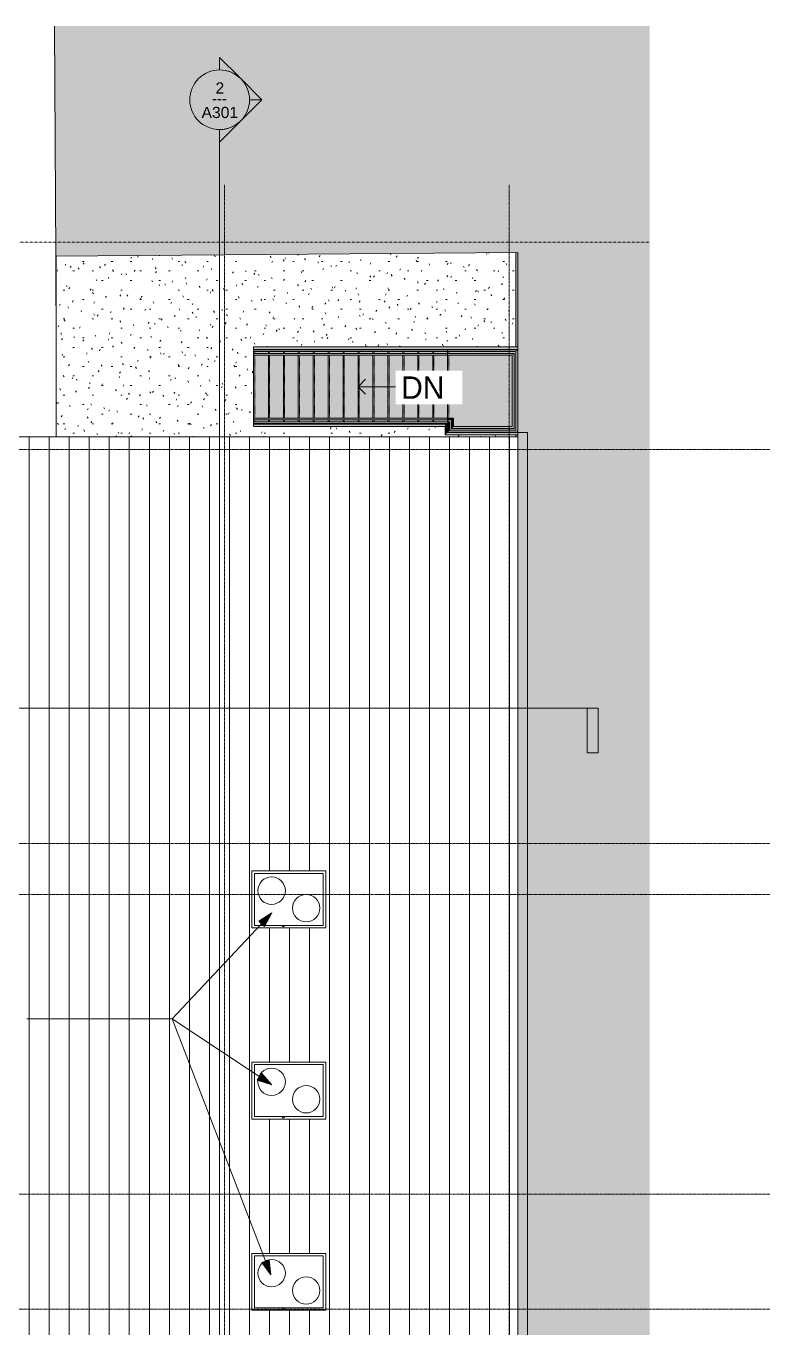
# Model space of a CAD drawing. Header units: inches. Extents: x -4141 to -1383, y 10291 to 12245.
# Drawn here: x -1981 to -1383, y 11054 to 12101 of the extents above; entities that cross this region are included whole.
import ezdxf

# ---------------------------------------------------------------- set-up
doc = ezdxf.new("R2010")
doc.units = ezdxf.units.IN
doc.header["$MEASUREMENT"] = 0
for name, pattern in [('Aligning Line 1_8_', [0.25, 0.125, -0.125]), ('Grid Line 1_2_', [0.875, 0.5, -0.125, 0.125, -0.125]), ('Overhead 1_16_', [0.101562, 0.0625, -0.039062])]:
    doc.linetypes.add(name, pattern=pattern)
for name, color, linetype, lineweight in [('A-FLOR-HRAL', 11, 'Continuous', 9), ('A-ROOF', 132, 'Continuous', 13), ('A-ROOF-PATT', 132, 'Continuous', 13), ('A-WALL', 113, 'Continuous', 13), ('C-BLDG-PADS', 91, 'Continuous', 13), ('C-TOPO', 7, 'Continuous', 9), ('G-ANNO-SYMB', 111, 'Aligning Line 1_8_', 9), ('G-ANNO-TEXT', 231, 'Continuous', 9), ('M-EQPM', 50, 'Continuous', 9), ('S-GRID', 1, 'Continuous', 9), ('S-STRS', 31, 'Continuous', 13), ('S-STRS-ANNO', 31, 'Continuous', 9), ('S-STRS-IDEN', 31, 'Continuous', 9)]:
    doc.layers.add(name, color=color, linetype=linetype, lineweight=lineweight)
doc.styles.add('Arial_1', font='arial.ttf', dxfattribs={"height": 9})
doc.styles.add('Century Gothic', font='ufonts.com_century-gothic.ttf', dxfattribs={"height": 18})
doc.styles.add('Century Gothic_1', font='ufonts.com_century-gothic.ttf', dxfattribs={"height": 9})
pattern_1 = [(0, (0, 0), (30.72, 7.68), [1.267, -21.773, 1.267, -21.773, -122.88]), (0, (0, 0), (30.72, 7.68), [-46.08, 1.267, -44.813, 1.267, -21.773, -53.76]), (0, (0, 0), (30.72, 7.68), [-115.2, 1.267, -14.093, 1.267, -37.133]), (120, (11.52, 3.84), (-22.011075, 22.7643004), [1.267, -21.773, 1.267, -21.773, -122.88]), (120, (11.52, 3.84), (-22.011075, 22.7643004), [-46.08, 1.267, -44.813, 1.267, -21.773, -53.76]), (120, (11.52, 3.84), (-22.011075, 22.7643004), [-115.2, 1.267, -14.093, 1.267, -37.133]), (240, (15.36, 19.2), (-8.708925, -30.4443004), [1.267, -21.773, 1.267, -21.773, -122.88]), (240, (15.36, 19.2), (-8.708925, -30.4443004), [-46.08, 1.267, -44.813, 1.267, -21.773, -53.76]), (240, (15.36, 19.2), (-8.708925, -30.4443004), [-115.2, 1.267, -14.093, 1.267, -37.133])]

# ---------------------------------------------------------------- blocks, each defined once
blk = doc.blocks.new('Walls 1 - Walls 1-1277454-FLOOR PLAN - ROOF PLAN')
at = {"layer": 'A-ROOF'}
blk.add_hatch(color=254, dxfattribs=at).paths.add_polyline_path([(-1479.6, 10441.8), (-1479.6, 12101), (-1957.7, 12101), (-1956.8, 11915.8), (-1585.5, 11918.9), (-1585.5, 11774.1), (-1577.8, 11774.1), (-1577.8, 10643), (-1938.6, 10642.4), (-1938.6, 10441.8), (-1855.2, 10441.8)], flags=0)
for p, q in [((-1957.7, 12101), (-1956.8, 11915.8)), ((-1956.8, 11915.8), (-1585.5, 11918.9)), ((-1585.5, 11918.9), (-1585.5, 11774.1)), ((-1585.5, 11774.1), (-1577.8, 11774.1)), ((-1577.8, 11774.1), (-1577.8, 11039.7))]:
    blk.add_line(p, q, dxfattribs=at)
blk = doc.blocks.new('Condensing Unit - Air Cooled - DX - 6-10 Tons - 6 Tons-1352867-FLOOR PLAN - ROOF PLAN')
at = {"layer": 'M-EQPM'}
for p, q in [((59.4, 45.8), (0, 45.8)), ((0, 45.8), (0, 0)), ((57.4, 43.8), (2, 43.8)), ((2, 2), (2, 43.8)), ((57.4, 2), (57.4, 43.8)), ((59.4, 0), (59.4, 45.8)), ((2, 2), (57.4, 2)), ((24.7, 2), (24.7, 1)), ((25.9, 1), (24.7, 1)), ((25.9, 1), (25.9, 2)), ((0, 0), (59.4, 0))]:
    blk.add_line(p, q, dxfattribs=at)
for centre, start, end in [((15.9, 29.9), 360, 180), ((15.9, 29.9), 180, 360), ((43.6, 15.9), 360, 180), ((43.6, 15.9), 180, 360)]:
    blk.add_arc(centre, 11, start, end, dxfattribs=at)
blk = doc.blocks.new('Top Rail Type - Top Rail_Internal_-1447311-FLOOR PLAN - ROOF PLAN')
at = {"layer": 'A-FLOR-HRAL'}
for points in [[(-1728.5, 11839.8), (-1728.5, 11839.8), (-1641.9, 11839.8), (-1641.9, 11840), (-1797.9, 11840), (-1797.9, 11839.8), (-1738.9, 11839.8)], [(-1614.4, 11839.8), (-1614.4, 11839.8), (-1586.3, 11839.8), (-1586.1, 11840), (-1641.9, 11840), (-1641.9, 11839.8), (-1615.8, 11839.8)], [(-1586.1, 11775.1), (-1586.1, 11840), (-1586.3, 11839.8), (-1586.3, 11775.2), (-1586.2, 11775.1)], [(-1728.5, 11781.8), (-1728.5, 11781.8), (-1642, 11781.8), (-1641.7, 11782.1), (-1641.4, 11782.4), (-1641, 11782.6), (-1640.9, 11782.7), (-1641.9, 11782.6), (-1641.9, 11782), (-1797.9, 11782), (-1797.9, 11781.8), (-1738.9, 11781.8)], [(-1641.9, 11781.3), (-1641.7, 11781.4), (-1641.7, 11781.4), (-1641.7, 11781.9), (-1641.2, 11781.9), (-1640.9, 11782.3), (-1640.8, 11782.6), (-1640.8, 11782.6), (-1641, 11782.6), (-1641.4, 11782.4), (-1641.8, 11782), (-1641.9, 11781.9), (-1641.9, 11781.3)], [(-1641, 11775.1), (-1640.8, 11775.2), (-1640.8, 11781.9), (-1640.2, 11781.9), (-1640.2, 11782.3), (-1640.3, 11782.3), (-1640.5, 11782.2), (-1640.9, 11781.9), (-1641, 11781.8), (-1641, 11776.9)], [(-1635.2, 11775.1), (-1586.1, 11775.1), (-1586.3, 11775.2), (-1640.8, 11775.2), (-1641, 11775.1)]]:
    blk.add_hatch(color=7, dxfattribs=at).paths.add_polyline_path(points, flags=0)
for p, q in [((-1641.7, 11840.7), (-1797.9, 11840.7)), ((-1797.9, 11839.2), (-1641.7, 11839.2)), ((-1585.5, 11840.7), (-1641.7, 11840.7)), ((-1641.7, 11839.2), (-1587, 11839.2)), ((-1587, 11839.2), (-1587, 11775.9)), ((-1640.9, 11782.7), (-1797.9, 11782.7)), ((-1797.9, 11781.2), (-1642.2, 11781.2)), ((-1641.7, 11780.9), (-1641.7, 11774.4)), ((-1640.2, 11775.9), (-1640.2, 11782.2)), ((-1641.7, 11774.4), (-1585.5, 11774.4)), ((-1587, 11775.9), (-1640.2, 11775.9))]:
    blk.add_line(p, q, dxfattribs=at)
at = {"layer": 'A-FLOR-HRAL', "flags": 128}
for points in [[(-1797.9, 11839.8), (-1797.9, 11839.9), (-1797.9, 11840)], [(-1797.9, 11781.8), (-1797.9, 11781.9), (-1797.9, 11782)], [(-1640.9, 11782.7), (-1641, 11782.6), (-1641.2, 11782.6), (-1641.4, 11782.4), (-1641.5, 11782.3), (-1641.7, 11782.1), (-1641.9, 11781.9), (-1642, 11781.8)], [(-1641.9, 11781.3), (-1641.7, 11781.4), (-1641.7, 11781.4)], [(-1641.2, 11781.9), (-1641, 11782.1), (-1640.9, 11782.3), (-1640.8, 11782.4), (-1640.8, 11782.6), (-1640.8, 11782.6), (-1640.9, 11782.7)], [(-1641, 11781.8), (-1640.9, 11781.9), (-1640.7, 11782.1), (-1640.5, 11782.2), (-1640.4, 11782.3), (-1640.3, 11782.3), (-1640.2, 11782.3), (-1640.2, 11782.2)]]:
    blk.add_lwpolyline(points, dxfattribs=at)
at = {"layer": 'A-FLOR-HRAL'}
blk.add_open_spline([(-1641.9, 11840), (-1641.9, 11840), (-1641.9, 11839.9), (-1641.9, 11839.9), (-1641.9, 11839.8)], degree=3, dxfattribs=at)
for points in [[(-1586.1, 11840), (-1586.1, 11840), (-1586.2, 11840), (-1586.2, 11839.9), (-1586.3, 11839.9), (-1586.3, 11839.8), (-1586.3, 11839.8)], [(-1641, 11775.1), (-1641, 11775.1), (-1641, 11775.1), (-1640.9, 11775.1), (-1640.9, 11775.2), (-1640.8, 11775.2), (-1640.8, 11775.2)], [(-1586.1, 11775.1), (-1586.1, 11775.1), (-1586.2, 11775.1), (-1586.2, 11775.1), (-1586.3, 11775.2), (-1586.3, 11775.2), (-1586.3, 11775.2)]]:
    blk.add_open_spline(points, degree=3, knots=[0.46086968, 0.46086968, 0.46086968, 0.46086968, 0.47916667, 0.5, 0.52083333, 0.53913032, 0.53913032, 0.53913032, 0.53913032], dxfattribs=at)
blk = doc.blocks.new('Top Rail Type - Top Rail_Internal_-V3-FLOOR PLAN - ROOF PLAN')
at = {"layer": 'A-FLOR-HRAL'}
h = blk.add_hatch(color=7, dxfattribs=at)
h.paths.add_polyline_path([(-1749.3, 11839.2), (-1641.9, 11839.2), (-1641.9, 11839.8), (-1797.9, 11839.8), (-1797.9, 11839.2), (-1759.7, 11839.2)], flags=0)
h.paths.add_polyline_path([(-1645.6, 11840), (-1641.9, 11840), (-1641.9, 11840.7), (-1797.9, 11840.7), (-1797.9, 11840), (-1655.9, 11840)], flags=0)
h = blk.add_hatch(color=7, dxfattribs=at)
h.paths.add_polyline_path([(-1614.4, 11839.2), (-1587, 11839.2), (-1586.3, 11839.8), (-1641.9, 11839.8), (-1641.9, 11839.2), (-1624.8, 11839.2)], flags=0)
h.paths.add_polyline_path([(-1641.9, 11840), (-1641.9, 11840), (-1586.1, 11840), (-1585.5, 11840.7), (-1641.9, 11840.7)], flags=0)
h = blk.add_hatch(color=7, dxfattribs=at)
h.paths.add_polyline_path([(-1585.5, 11774.4), (-1585.5, 11840.7), (-1586.1, 11840), (-1586.1, 11775.1)], flags=0)
h.paths.add_polyline_path([(-1586.3, 11775.2), (-1586.3, 11839.8), (-1587, 11839.2), (-1587, 11775.9)], flags=0)
h = blk.add_hatch(color=7, dxfattribs=at)
h.paths.add_polyline_path([(-1641.9, 11781.2), (-1641.9, 11781.9), (-1642, 11781.8), (-1797.9, 11781.8), (-1797.9, 11781.2), (-1642.6, 11781.2)], flags=0)
h.paths.add_polyline_path([(-1759.7, 11782), (-1641.9, 11782), (-1641.9, 11782.7), (-1797.9, 11782.7), (-1797.9, 11782), (-1770, 11782)], flags=0)
h = blk.add_hatch(color=7, dxfattribs=at)
h.paths.add_polyline_path([(-1641.7, 11774.4), (-1641, 11775.1), (-1641, 11781.8), (-1640.9, 11781.9), (-1641.7, 11781.9), (-1641.7, 11775.1)], flags=0)
h.paths.add_polyline_path([(-1640.8, 11775.2), (-1640.2, 11775.9), (-1640.2, 11781.9), (-1640.8, 11781.9), (-1640.8, 11776.9)], flags=0)
h = blk.add_hatch(color=7, dxfattribs=at)
h.paths.add_polyline_path([(-1641, 11774.4), (-1585.5, 11774.4), (-1586.1, 11775.1), (-1641, 11775.1), (-1641.7, 11774.4)], flags=0)
h.paths.add_polyline_path([(-1586.3, 11775.2), (-1587, 11775.9), (-1640.2, 11775.9), (-1640.8, 11775.2), (-1593.7, 11775.2)], flags=0)
for p, q in [((-1797.9, 11839.2), (-1797.9, 11840.7)), ((-1641.9, 11840.7), (-1797.9, 11840.7)), ((-1641.9, 11839.2), (-1797.9, 11839.2)), ((-1585.5, 11840.7), (-1641.9, 11840.7)), ((-1587, 11839.2), (-1641.9, 11839.2)), ((-1587, 11775.9), (-1587, 11839.2)), ((-1797.9, 11782.7), (-1797.9, 11781.2)), ((-1797.9, 11782.7), (-1641.9, 11782.7)), ((-1797.9, 11781.2), (-1641.9, 11781.2)), ((-1641.9, 11782.7), (-1641.9, 11781.2)), ((-1640.2, 11781.9), (-1641.7, 11781.9)), ((-1641.7, 11781.9), (-1641.7, 11774.4)), ((-1640.2, 11781.9), (-1640.2, 11775.9)), ((-1641.7, 11774.4), (-1585.5, 11774.4)), ((-1640.2, 11775.9), (-1587, 11775.9))]:
    blk.add_line(p, q, dxfattribs=at)
blk = doc.blocks.new('Handrail Type - Handrail_Internal_-1447339-FLOOR PLAN - ROOF PLAN')
at = {"layer": 'A-FLOR-HRAL'}
for points in [[(-1728.5, 11836.8), (-1728.5, 11836.8), (-1641.9, 11836.8), (-1641.9, 11837), (-1797.9, 11837), (-1797.9, 11836.8), (-1738.9, 11836.8)], [(-1614.4, 11836.8), (-1614.4, 11836.8), (-1589.3, 11836.8), (-1589.1, 11837), (-1641.9, 11837), (-1641.9, 11836.8), (-1617.3, 11836.8)], [(-1589.1, 11778.1), (-1589.1, 11837), (-1589.3, 11836.8), (-1589.3, 11778.2), (-1589.2, 11778.1)], [(-1728.5, 11784.8), (-1728.5, 11784.8), (-1641.9, 11784.8), (-1641.9, 11785), (-1797.9, 11785), (-1797.9, 11784.8), (-1738.9, 11784.8)], [(-1641.9, 11784.8), (-1638, 11784.8), (-1637.8, 11785), (-1641.9, 11785), (-1641.9, 11784.8)], [(-1638, 11778.1), (-1637.8, 11778.2), (-1637.8, 11785), (-1638, 11784.8), (-1638, 11781.2)], [(-1615, 11778.1), (-1589.1, 11778.1), (-1589.3, 11778.2), (-1637.8, 11778.2), (-1638, 11778.1), (-1624.8, 11778.1)]]:
    blk.add_hatch(color=7, dxfattribs=at).paths.add_polyline_path(points, flags=0)
for p, q in [((-1641.7, 11837.7), (-1797.9, 11837.7)), ((-1797.9, 11836.2), (-1641.7, 11836.2)), ((-1588.5, 11837.7), (-1641.7, 11837.7)), ((-1641.7, 11836.2), (-1590, 11836.2)), ((-1590, 11836.2), (-1590, 11778.9)), ((-1588.5, 11777.4), (-1588.5, 11837.7)), ((-1641.7, 11785.7), (-1797.9, 11785.7)), ((-1797.9, 11784.2), (-1641.7, 11784.2)), ((-1637.2, 11785.7), (-1641.7, 11785.7)), ((-1641.7, 11784.2), (-1638.7, 11784.2)), ((-1638.7, 11784.2), (-1638.7, 11777.4)), ((-1637.2, 11778.9), (-1637.2, 11785.7)), ((-1638.7, 11777.4), (-1588.5, 11777.4)), ((-1590, 11778.9), (-1637.2, 11778.9))]:
    blk.add_line(p, q, dxfattribs=at)
at = {"layer": 'A-FLOR-HRAL', "flags": 128}
for points in [[(-1797.9, 11836.8), (-1797.9, 11836.9), (-1797.9, 11837)], [(-1797.9, 11784.8), (-1797.9, 11784.9), (-1797.9, 11785)]]:
    blk.add_lwpolyline(points, dxfattribs=at)
at = {"layer": 'A-FLOR-HRAL'}
for points in [[(-1641.9, 11837), (-1641.9, 11837), (-1641.9, 11836.9), (-1641.9, 11836.9), (-1641.9, 11836.8)], [(-1641.9, 11784.8), (-1641.9, 11784.9), (-1641.9, 11784.9), (-1641.9, 11785), (-1641.9, 11785)]]:
    blk.add_open_spline(points, degree=3, dxfattribs=at)
for points in [[(-1589.1, 11837), (-1589.1, 11837), (-1589.2, 11837), (-1589.2, 11836.9), (-1589.3, 11836.9), (-1589.3, 11836.8), (-1589.3, 11836.8)], [(-1638, 11784.8), (-1638, 11784.8), (-1638, 11784.9), (-1637.9, 11784.9), (-1637.9, 11785), (-1637.8, 11785), (-1637.8, 11785)], [(-1638, 11778.1), (-1638, 11778.1), (-1638, 11778.1), (-1637.9, 11778.1), (-1637.9, 11778.2), (-1637.8, 11778.2), (-1637.8, 11778.2)], [(-1589.1, 11778.1), (-1589.1, 11778.1), (-1589.2, 11778.1), (-1589.2, 11778.1), (-1589.3, 11778.2), (-1589.3, 11778.2), (-1589.3, 11778.2)]]:
    blk.add_open_spline(points, degree=3, knots=[0.46086968, 0.46086968, 0.46086968, 0.46086968, 0.47916667, 0.5, 0.52083333, 0.53913032, 0.53913032, 0.53913032, 0.53913032], dxfattribs=at)
blk = doc.blocks.new('Handrail Type - Handrail_Internal_-V4-FLOOR PLAN - ROOF PLAN')
at = {"layer": 'A-FLOR-HRAL'}
h = blk.add_hatch(color=7, dxfattribs=at)
h.paths.add_polyline_path([(-1641.9, 11836.2), (-1641.9, 11836.8), (-1797.9, 11836.8), (-1797.9, 11836.2), (-1642.1, 11836.2)], flags=0)
h.paths.add_polyline_path([(-1718.2, 11837), (-1641.9, 11837), (-1641.9, 11837.7), (-1797.9, 11837.7), (-1797.9, 11837), (-1728.5, 11837)], flags=0)
h = blk.add_hatch(color=7, dxfattribs=at)
h.paths.add_polyline_path([(-1614.4, 11836.2), (-1590, 11836.2), (-1589.3, 11836.8), (-1641.9, 11836.8), (-1641.9, 11836.2), (-1624.8, 11836.2)], flags=0)
h.paths.add_polyline_path([(-1641.9, 11837), (-1641.9, 11837), (-1589.1, 11837), (-1588.5, 11837.7), (-1641.9, 11837.7)], flags=0)
h = blk.add_hatch(color=7, dxfattribs=at)
h.paths.add_polyline_path([(-1588.5, 11777.4), (-1588.5, 11837.7), (-1589.1, 11837), (-1589.1, 11778.1)], flags=0)
h.paths.add_polyline_path([(-1589.3, 11778.2), (-1589.3, 11836.8), (-1590, 11836.2), (-1590, 11778.9)], flags=0)
h = blk.add_hatch(color=7, dxfattribs=at)
h.paths.add_polyline_path([(-1645.6, 11784.2), (-1641.9, 11784.2), (-1641.9, 11784.8), (-1797.9, 11784.8), (-1797.9, 11784.2), (-1655.9, 11784.2)], flags=0)
h.paths.add_polyline_path([(-1770, 11785), (-1641.9, 11785), (-1641.9, 11785.7), (-1797.9, 11785.7), (-1797.9, 11785), (-1780.4, 11785)], flags=0)
h = blk.add_hatch(color=7, dxfattribs=at)
h.paths.add_polyline_path([(-1638.7, 11784.2), (-1638, 11784.8), (-1641.9, 11784.8), (-1641.9, 11784.2), (-1641.7, 11784.2)], flags=0)
h.paths.add_polyline_path([(-1641.9, 11785), (-1641.9, 11785), (-1637.8, 11785), (-1637.2, 11785.7), (-1641.9, 11785.7)], flags=0)
h = blk.add_hatch(color=7, dxfattribs=at)
h.paths.add_polyline_path([(-1638.7, 11777.4), (-1638, 11778.1), (-1638, 11784.8), (-1638.7, 11784.2), (-1638.7, 11778.1)], flags=0)
h.paths.add_polyline_path([(-1637.8, 11778.2), (-1637.2, 11778.9), (-1637.2, 11785.7), (-1637.8, 11785), (-1637.8, 11783.4)], flags=0)
h = blk.add_hatch(color=7, dxfattribs=at)
h.paths.add_polyline_path([(-1589.1, 11777.4), (-1588.5, 11777.4), (-1589.1, 11778.1), (-1638, 11778.1), (-1638.7, 11777.4), (-1589.2, 11777.4)], flags=0)
h.paths.add_polyline_path([(-1593.7, 11778.2), (-1589.3, 11778.2), (-1590, 11778.9), (-1637.2, 11778.9), (-1637.8, 11778.2), (-1604.1, 11778.2)], flags=0)
for p, q in [((-1797.9, 11836.2), (-1797.9, 11837.7)), ((-1641.9, 11837.7), (-1797.9, 11837.7)), ((-1641.9, 11836.2), (-1797.9, 11836.2)), ((-1588.5, 11837.7), (-1641.9, 11837.7)), ((-1590, 11836.2), (-1641.9, 11836.2)), ((-1590, 11778.9), (-1590, 11836.2)), ((-1588.5, 11777.4), (-1588.5, 11837.7)), ((-1797.9, 11785.7), (-1797.9, 11784.2)), ((-1797.9, 11785.7), (-1641.9, 11785.7)), ((-1797.9, 11784.2), (-1641.9, 11784.2)), ((-1641.9, 11785.7), (-1637.2, 11785.7)), ((-1641.9, 11784.2), (-1638.7, 11784.2)), ((-1638.7, 11784.2), (-1638.7, 11777.4)), ((-1637.2, 11785.7), (-1637.2, 11778.9)), ((-1638.7, 11777.4), (-1588.5, 11777.4)), ((-1637.2, 11778.9), (-1590, 11778.9))]:
    blk.add_line(p, q, dxfattribs=at)
blk = doc.blocks.new('Section - 3_32_ x 3_8_-54337-FLOOR PLAN - ROOF PLAN')
at = {"layer": 'G-ANNO-SYMB', "linetype": 'Continuous'}
blk.add_hatch(color=256, dxfattribs=at).paths.add_polyline_path([(0, 0.375), (0, 0), (-0.09375, 0), (-0.09375, 0.375)], flags=0)
for p, q in [((0, 0.375), (-0.09375, 0.375)), ((-0.09375, 0.375), (-0.09375, 0)), ((0, 0), (0, 0.375)), ((-0.09375, 0), (0, 0))]:
    blk.add_line(p, q, dxfattribs=at)
blk = doc.blocks.new('Section - Section Head - Filled-22785-FLOOR PLAN - ROOF PLAN')
at = {"layer": 'G-ANNO-SYMB', "linetype": 'Continuous'}
h = blk.add_hatch(color=256, dxfattribs=at)
edge = h.paths.add_edge_path(flags=0)
edge.add_line((-0.427, 0.177), (-0.25, 0.354))
edge.add_line((-0.25, 0.354), (-0.25, 0.25))
edge.add_arc((-0.25, 0), 0.25, 90, 135)
h = blk.add_hatch(color=256, dxfattribs=at)
edge = h.paths.add_edge_path(flags=0)
edge.add_arc((-0.25, 0), 0.25, 45, 90)
edge.add_line((-0.25, 0.25), (-0.25, 0.354))
edge.add_line((-0.25, 0.354), (-0.073, 0.177))
h = blk.add_hatch(color=256, dxfattribs=at)
edge = h.paths.add_edge_path(flags=0)
edge.add_arc((-0.25, 0), 0.25, 137.9216, 180)
edge.add_line((-0.5, 0), (-0.604, 0))
edge.add_line((-0.604, 0), (-0.436, 0.168))
h = blk.add_hatch(color=256, dxfattribs=at)
edge = h.paths.add_edge_path(flags=0)
edge.add_line((-0.064, 0.168), (0.104, 0))
edge.add_line((0.104, 0), (0, 0))
edge.add_arc((-0.25, 0), 0.25, 0, 42.0784)
for p, q in [((-0.25, 0.354), (-0.427, 0.177)), ((-0.25, 0.25), (-0.25, 0.354)), ((-0.073, 0.177), (-0.25, 0.354)), ((-0.25, 0.354), (-0.25, 0.25)), ((-0.436, 0.168), (-0.604, 0)), ((0.104, 0), (-0.064, 0.168)), ((-0.604, 0), (-0.5, 0)), ((0, 0), (0.104, 0))]:
    blk.add_line(p, q, dxfattribs=at)
for start, end in [(360, 180), (90, 135), (45, 90), (137.9216, 180), (0, 42.0784), (180, 360)]:
    blk.add_arc((-0.25, 0), 0.25, start, end, dxfattribs=at)

msp = doc.modelspace()

# ---------------------------------------------------------------- hatches: boundary and pattern name
at = {"layer": 'A-ROOF-PATT', "lineweight": 9}
h = msp.add_hatch(dxfattribs=at)
h.set_pattern_fill('FP_1', color=256, style=0, pattern_type=2)
h.set_pattern_definition([(270, (0, 9.729), (16.082, 1e-15), [])])
h.paths.add_polyline_path([(-1585.5, 10783), (-1585.5, 11770.6), (-3105.5, 11770.6), (-3105.5, 11458.8), (-3577.8, 11458.8), (-3577.8, 11053.9), (-3368.2, 11053.9), (-3368.2, 10794.1), (-3045.5, 10794.1), (-3045.5, 10783), (-2143.4, 10783)], flags=0)
h.paths.add_polyline_path([(-1790.8, 11068.1), (-1799.2, 11068.1), (-1799.2, 11113.9), (-1739.8, 11113.9), (-1739.8, 11068.1), (-1780.4, 11068.1)], flags=0)
h.paths.add_polyline_path([(-1770, 11221.9), (-1799.2, 11221.9), (-1799.2, 11267.7), (-1739.8, 11267.7), (-1739.8, 11221.9)], flags=0)
h.paths.add_polyline_path([(-1790.8, 11375.7), (-1799.2, 11375.7), (-1799.2, 11421.5), (-1739.8, 11421.5), (-1739.8, 11375.7), (-1770, 11375.7)], flags=0)
at = {"layer": 'A-WALL'}
h = msp.add_hatch(color=254, dxfattribs=at)
h.paths.add_polyline_path([(-1585.5, 10640.1), (-1577.8, 10640.1), (-1577.8, 11002.4), (-1585.5, 11002.4), (-1585.5, 10856.6)], flags=0)
h.paths.add_polyline_path([(-1585.5, 11039.7), (-1577.8, 11039.7), (-1577.8, 11774.1), (-1585.5, 11774.1), (-1585.5, 11064)], flags=0)
at = {"layer": 'C-BLDG-PADS', "lineweight": 9}
h = msp.add_hatch(dxfattribs=at)
h.set_pattern_fill('FP_2', color=256, style=0, pattern_type=2)
h.set_pattern_definition(pattern_1)
h.paths.add_polyline_path([(-1956.4, 11770.6), (-1587.2, 11770.6), (-1587.2, 11772.1), (-1643.9, 11772.1), (-1643.9, 11778.9), (-1797.9, 11778.9), (-1797.9, 11842.9), (-1587.2, 11842.9), (-1587.2, 11918.8), (-1956.4, 11915.8)], flags=0)
h = msp.add_hatch(dxfattribs=at)
h.set_pattern_fill('FP_3', color=256, style=0, pattern_type=2)
h.set_pattern_definition(pattern_1)
h.paths.add_polyline_path([(-1587.2, 10643), (-1585.5, 10643), (-1585.5, 10783), (-1587.2, 10783), (-1587.2, 10643)], flags=0)
h.paths.add_polyline_path([(-1587.2, 11770.6), (-1585.5, 11770.6), (-1585.5, 11772.1), (-1587.2, 11772.1)], flags=0)
h.paths.add_polyline_path([(-1587.2, 11842.9), (-1585.5, 11842.9), (-1585.5, 11918.9), (-1587.2, 11918.8), (-1587.2, 11893.6)], flags=0)
at = {"layer": 'G-ANNO-TEXT', "lineweight": 20}
for points in [[(-1783.1, 11387.7), (-1793.7, 11381.2), (-1789, 11376.8)], [(-1783.2, 11249.4), (-1791.4, 11258.7), (-1794.9, 11253.3)], [(-1783.9, 11096.5), (-1785.2, 11108.8), (-1791.2, 11106.5)]]:
    msp.add_hatch(color=147, dxfattribs=at).paths.add_polyline_path(points, flags=0)
at = {"layer": 'S-STRS'}
for points in [[(-1638.7, 11840.9), (-1638.7, 11842.9), (-1797.9, 11842.9), (-1797.9, 11840.9), (-1645.6, 11840.9)], [(-1593.7, 11840.9), (-1585.5, 11840.9), (-1585.5, 11842.9), (-1638.7, 11842.9), (-1638.7, 11840.9), (-1604.1, 11840.9)], [(-1643.9, 11778.9), (-1643.9, 11780.9), (-1797.9, 11780.9), (-1797.9, 11778.9), (-1645.6, 11778.9)], [(-1585.5, 11772.1), (-1585.5, 11774.1), (-1641.9, 11774.1), (-1643.9, 11772.1), (-1593.7, 11772.1)]]:
    msp.add_hatch(color=255, dxfattribs=at).paths.add_polyline_path(points, flags=0)
h = msp.add_hatch(color=255, dxfattribs=at)
h.paths.add_polyline_path([(-1797.9, 11780.9), (-1785.9, 11780.9), (-1785.9, 11781.2), (-1797.9, 11781.2)], flags=0)
h.paths.add_polyline_path([(-1797.9, 11782.7), (-1785.9, 11782.7), (-1785.9, 11784.2), (-1797.9, 11784.2), (-1797.9, 11783.4)], flags=0)
h.paths.add_polyline_path([(-1797.9, 11785.7), (-1785.9, 11785.7), (-1785.9, 11836.2), (-1797.9, 11836.2), (-1797.9, 11789.9)], flags=0)
h.paths.add_polyline_path([(-1790.8, 11837.7), (-1785.9, 11837.7), (-1785.9, 11839.2), (-1797.9, 11839.2), (-1797.9, 11837.7)], flags=0)
h.paths.add_polyline_path([(-1797.9, 11840.7), (-1785.9, 11840.7), (-1785.9, 11840.9), (-1797.9, 11840.9)], flags=0)
h = msp.add_hatch(color=255, dxfattribs=at)
h.paths.add_polyline_path([(-1785.9, 11780.9), (-1773.9, 11780.9), (-1773.9, 11781.2), (-1785.9, 11781.2)], flags=0)
h.paths.add_polyline_path([(-1785.9, 11782.7), (-1773.9, 11782.7), (-1773.9, 11784.2), (-1785.9, 11784.2), (-1785.9, 11783.4)], flags=0)
h.paths.add_polyline_path([(-1785.9, 11785.7), (-1773.9, 11785.7), (-1773.9, 11836.2), (-1785.9, 11836.2), (-1785.9, 11789.9)], flags=0)
h.paths.add_polyline_path([(-1780.4, 11837.7), (-1773.9, 11837.7), (-1773.9, 11839.2), (-1785.9, 11839.2), (-1785.9, 11837.7)], flags=0)
h.paths.add_polyline_path([(-1785.9, 11840.7), (-1773.9, 11840.7), (-1773.9, 11840.9), (-1785.9, 11840.9)], flags=0)
h = msp.add_hatch(color=255, dxfattribs=at)
h.paths.add_polyline_path([(-1773.9, 11780.9), (-1761.9, 11780.9), (-1761.9, 11781.2), (-1773.9, 11781.2)], flags=0)
h.paths.add_polyline_path([(-1773.9, 11782.7), (-1761.9, 11782.7), (-1761.9, 11784.2), (-1773.9, 11784.2), (-1773.9, 11783.4)], flags=0)
h.paths.add_polyline_path([(-1773.9, 11785.7), (-1761.9, 11785.7), (-1761.9, 11836.2), (-1773.9, 11836.2), (-1773.9, 11789.9)], flags=0)
h.paths.add_polyline_path([(-1770, 11837.7), (-1761.9, 11837.7), (-1761.9, 11839.2), (-1773.9, 11839.2), (-1773.9, 11837.7)], flags=0)
h.paths.add_polyline_path([(-1773.9, 11840.7), (-1761.9, 11840.7), (-1761.9, 11840.9), (-1773.9, 11840.9)], flags=0)
h = msp.add_hatch(color=255, dxfattribs=at)
h.paths.add_polyline_path([(-1761.9, 11780.9), (-1749.9, 11780.9), (-1749.9, 11781.2), (-1761.9, 11781.2)], flags=0)
h.paths.add_polyline_path([(-1761.9, 11782.7), (-1749.9, 11782.7), (-1749.9, 11784.2), (-1761.9, 11784.2), (-1761.9, 11783.4)], flags=0)
h.paths.add_polyline_path([(-1761.9, 11785.7), (-1749.9, 11785.7), (-1749.9, 11836.2), (-1761.9, 11836.2), (-1761.9, 11789.9)], flags=0)
h.paths.add_polyline_path([(-1759.7, 11837.7), (-1749.9, 11837.7), (-1749.9, 11839.2), (-1761.9, 11839.2), (-1761.9, 11837.7)], flags=0)
h.paths.add_polyline_path([(-1761.9, 11840.7), (-1749.9, 11840.7), (-1749.9, 11840.9), (-1761.9, 11840.9)], flags=0)
h = msp.add_hatch(color=255, dxfattribs=at)
h.paths.add_polyline_path([(-1749.9, 11780.9), (-1737.9, 11780.9), (-1737.9, 11781.2), (-1749.9, 11781.2)], flags=0)
h.paths.add_polyline_path([(-1749.3, 11782.7), (-1737.9, 11782.7), (-1737.9, 11784.2), (-1749.9, 11784.2), (-1749.9, 11782.7)], flags=0)
h.paths.add_polyline_path([(-1749.9, 11785.7), (-1737.9, 11785.7), (-1737.9, 11836.2), (-1749.9, 11836.2), (-1749.9, 11789.9)], flags=0)
h.paths.add_polyline_path([(-1749.3, 11837.7), (-1737.9, 11837.7), (-1737.9, 11839.2), (-1749.9, 11839.2), (-1749.9, 11837.7)], flags=0)
h.paths.add_polyline_path([(-1749.9, 11840.7), (-1737.9, 11840.7), (-1737.9, 11840.9), (-1749.9, 11840.9)], flags=0)
h = msp.add_hatch(color=255, dxfattribs=at)
h.paths.add_polyline_path([(-1737.9, 11780.9), (-1725.9, 11780.9), (-1725.9, 11781.2), (-1737.9, 11781.2)], flags=0)
h.paths.add_polyline_path([(-1737.9, 11782.7), (-1725.9, 11782.7), (-1725.9, 11784.2), (-1737.9, 11784.2), (-1737.9, 11783.4)], flags=0)
h.paths.add_polyline_path([(-1737.9, 11785.7), (-1725.9, 11785.7), (-1725.9, 11836.2), (-1737.9, 11836.2), (-1737.9, 11789.9)], flags=0)
h.paths.add_polyline_path([(-1728.5, 11837.7), (-1725.9, 11837.7), (-1725.9, 11839.2), (-1737.9, 11839.2), (-1737.9, 11837.7)], flags=0)
h.paths.add_polyline_path([(-1737.9, 11840.7), (-1725.9, 11840.7), (-1725.9, 11840.9), (-1737.9, 11840.9)], flags=0)
h = msp.add_hatch(color=255, dxfattribs=at)
h.paths.add_polyline_path([(-1713.9, 11780.9), (-1713.9, 11781.2), (-1725.9, 11781.2), (-1725.9, 11780.9), (-1718.2, 11780.9)], flags=0)
h.paths.add_polyline_path([(-1725.9, 11782.7), (-1713.9, 11782.7), (-1713.9, 11784.2), (-1725.9, 11784.2), (-1725.9, 11783.4)], flags=0)
h.paths.add_polyline_path([(-1718.2, 11785.7), (-1713.9, 11785.7), (-1713.9, 11836.2), (-1725.9, 11836.2), (-1725.9, 11785.7)], flags=0)
h.paths.add_polyline_path([(-1718.2, 11837.7), (-1713.9, 11837.7), (-1713.9, 11839.2), (-1725.9, 11839.2), (-1725.9, 11837.7)], flags=0)
h.paths.add_polyline_path([(-1718.2, 11840.7), (-1713.9, 11840.7), (-1713.9, 11840.9), (-1725.9, 11840.9), (-1725.9, 11840.7)], flags=0)
h = msp.add_hatch(color=255, dxfattribs=at)
h.paths.add_polyline_path([(-1713.9, 11780.9), (-1701.9, 11780.9), (-1701.9, 11781.2), (-1713.9, 11781.2)], flags=0)
h.paths.add_polyline_path([(-1713.9, 11782.7), (-1701.9, 11782.7), (-1701.9, 11784.2), (-1713.9, 11784.2), (-1713.9, 11783.4)], flags=0)
h.paths.add_polyline_path([(-1701.9, 11785.7), (-1701.9, 11836.2), (-1713.9, 11836.2), (-1713.9, 11785.7), (-1707.8, 11785.7)], flags=0)
h.paths.add_polyline_path([(-1707.8, 11837.7), (-1701.9, 11837.7), (-1701.9, 11839.2), (-1713.9, 11839.2), (-1713.9, 11837.7)], flags=0)
h.paths.add_polyline_path([(-1713.9, 11840.7), (-1701.9, 11840.7), (-1701.9, 11840.9), (-1713.9, 11840.9)], flags=0)
h = msp.add_hatch(color=255, dxfattribs=at)
h.paths.add_polyline_path([(-1701.9, 11780.9), (-1689.9, 11780.9), (-1689.9, 11781.2), (-1701.9, 11781.2)], flags=0)
h.paths.add_polyline_path([(-1701.9, 11782.7), (-1689.9, 11782.7), (-1689.9, 11784.2), (-1701.9, 11784.2), (-1701.9, 11783.4)], flags=0)
h.paths.add_polyline_path([(-1697.4, 11785.7), (-1689.9, 11785.7), (-1689.9, 11836.2), (-1701.9, 11836.2), (-1701.9, 11785.7)], flags=0)
h.paths.add_polyline_path([(-1697.4, 11837.7), (-1689.9, 11837.7), (-1689.9, 11839.2), (-1701.9, 11839.2), (-1701.9, 11837.7)], flags=0)
h.paths.add_polyline_path([(-1701.9, 11840.7), (-1689.9, 11840.7), (-1689.9, 11840.9), (-1701.9, 11840.9)], flags=0)
h = msp.add_hatch(color=255, dxfattribs=at)
h.paths.add_polyline_path([(-1689.9, 11780.9), (-1677.9, 11780.9), (-1677.9, 11781.2), (-1689.9, 11781.2)], flags=0)
h.paths.add_polyline_path([(-1687, 11782.7), (-1677.9, 11782.7), (-1677.9, 11784.2), (-1689.9, 11784.2), (-1689.9, 11782.7)], flags=0)
h.paths.add_polyline_path([(-1689.9, 11785.7), (-1677.9, 11785.7), (-1677.9, 11836.2), (-1689.9, 11836.2), (-1689.9, 11789.7)], flags=0)
h.paths.add_polyline_path([(-1687, 11837.7), (-1677.9, 11837.7), (-1677.9, 11839.2), (-1689.9, 11839.2), (-1689.9, 11837.7)], flags=0)
h.paths.add_polyline_path([(-1689.9, 11840.7), (-1677.9, 11840.7), (-1677.9, 11840.9), (-1689.9, 11840.9)], flags=0)
h = msp.add_hatch(color=255, dxfattribs=at)
h.paths.add_polyline_path([(-1677.9, 11780.9), (-1665.9, 11780.9), (-1665.9, 11781.2), (-1677.9, 11781.2)], flags=0)
h.paths.add_polyline_path([(-1665.9, 11782.7), (-1665.9, 11784.2), (-1677.9, 11784.2), (-1677.9, 11782.7), (-1666.3, 11782.7)], flags=0)
h.paths.add_polyline_path([(-1677.9, 11785.7), (-1665.9, 11785.7), (-1665.9, 11836.2), (-1677.9, 11836.2), (-1677.9, 11789.7)], flags=0)
h.paths.add_polyline_path([(-1676.7, 11837.7), (-1665.9, 11837.7), (-1665.9, 11839.2), (-1677.9, 11839.2), (-1677.9, 11837.7)], flags=0)
h.paths.add_polyline_path([(-1677.9, 11840.7), (-1665.9, 11840.7), (-1665.9, 11840.9), (-1677.9, 11840.9)], flags=0)
h = msp.add_hatch(color=255, dxfattribs=at)
h.paths.add_polyline_path([(-1665.9, 11780.9), (-1653.9, 11780.9), (-1653.9, 11781.2), (-1665.9, 11781.2)], flags=0)
h.paths.add_polyline_path([(-1665.9, 11782.7), (-1653.9, 11782.7), (-1653.9, 11784.2), (-1665.9, 11784.2), (-1665.9, 11783.4)], flags=0)
h.paths.add_polyline_path([(-1655.9, 11785.7), (-1653.9, 11785.7), (-1653.9, 11836.2), (-1665.9, 11836.2), (-1665.9, 11785.7)], flags=0)
h.paths.add_polyline_path([(-1655.9, 11837.7), (-1653.9, 11837.7), (-1653.9, 11839.2), (-1665.9, 11839.2), (-1665.9, 11837.7)], flags=0)
h.paths.add_polyline_path([(-1665.9, 11840.7), (-1653.9, 11840.7), (-1653.9, 11840.9), (-1665.9, 11840.9)], flags=0)
h = msp.add_hatch(color=255, dxfattribs=at)
h.paths.add_polyline_path([(-1653.9, 11780.9), (-1641.9, 11780.9), (-1641.9, 11781.2), (-1653.9, 11781.2)], flags=0)
h.paths.add_polyline_path([(-1653.9, 11782.7), (-1641.9, 11782.7), (-1641.9, 11784.2), (-1653.9, 11784.2), (-1653.9, 11783.4)], flags=0)
h.paths.add_polyline_path([(-1641.9, 11785.7), (-1641.9, 11836.2), (-1653.9, 11836.2), (-1653.9, 11785.7), (-1645.6, 11785.7)], flags=0)
h.paths.add_polyline_path([(-1653.9, 11837.7), (-1641.9, 11837.7), (-1641.9, 11839.2), (-1653.9, 11839.2)], flags=0)
h.paths.add_polyline_path([(-1653.9, 11840.7), (-1641.9, 11840.7), (-1641.9, 11840.9), (-1653.9, 11840.9)], flags=0)
h = msp.add_hatch(color=255, dxfattribs=at)
h.paths.add_polyline_path([(-1635.2, 11774.1), (-1585.5, 11774.2), (-1585.5, 11774.4), (-1641.7, 11774.4), (-1641.7, 11781.4), (-1641.9, 11781.2), (-1641.9, 11774.1), (-1640.2, 11774.1)], flags=0)
h.paths.add_polyline_path([(-1604.1, 11775.9), (-1587, 11775.9), (-1587, 11839.2), (-1641.9, 11839.2), (-1641.9, 11837.7), (-1588.5, 11837.6), (-1588.5, 11777.4), (-1638.7, 11777.4), (-1638.7, 11784.2), (-1641.9, 11784.2), (-1641.9, 11782.7), (-1640.8, 11782.6), (-1640.8, 11782.6), (-1640.9, 11782.3), (-1641.1, 11781.9), (-1640.9, 11781.9), (-1640.5, 11782.2), (-1640.3, 11782.3), (-1640.2, 11782.3), (-1640.2, 11782.2), (-1640.2, 11775.9), (-1624.8, 11775.9)], flags=0)
h.paths.add_polyline_path([(-1637.2, 11778.9), (-1590, 11778.9), (-1590, 11836.2), (-1641.9, 11836.2), (-1641.9, 11785.7), (-1637.2, 11785.6), (-1637.2, 11780.4)], flags=0)
h.paths.add_polyline_path([(-1585.5, 11840.7), (-1585.5, 11840.9), (-1641.9, 11840.9), (-1641.9, 11840.7), (-1585.5, 11840.7)], flags=0)
at = {"layer": 'S-STRS', "lineweight": 9}
msp.add_hatch(color=7, dxfattribs=at).paths.add_polyline_path([(-1643.9, 11772.1), (-1641.9, 11774.1), (-1641.9, 11780.9), (-1643.9, 11780.9), (-1643.9, 11776.9)], flags=0)

# ---------------------------------------------------------------- linework, layer by layer
at = {"layer": 'A-ROOF'}
msp.add_line((-1585.5, 11770.6), (-3105.5, 11770.6), dxfattribs=at)
at = {"layer": 'A-WALL'}
for p, q in [((-1585.5, 10640.1), (-1585.5, 11774.1)), ((-1577.8, 11774.1), (-1585.5, 11774.1)), ((-1577.8, 11774.1), (-1577.8, 10640.1))]:
    msp.add_line(p, q, dxfattribs=at)
at = {"layer": 'C-BLDG-PADS', "lineweight": 9}
for p, q in [((-1587.2, 11918.8), (-1587.2, 11842.9)), ((-1956.4, 11915.8), (-1956.4, 11770.6)), ((-1587.2, 11772.1), (-1587.2, 11770.6))]:
    msp.add_line(p, q, dxfattribs=at)
at = {"layer": 'C-TOPO'}
for p, q in [((-1956.5, 11835.7), (-1956.8, 11915.8)), ((-1956.4, 11915.8), (-1956.8, 11915.8)), ((-1956.5, 11835.7), (-1956.8, 11915.8)), ((-1956.5, 11835.7), (-1956.4, 11810.8)), ((-1956.4, 11810.8), (-1956.5, 11835.7))]:
    msp.add_line(p, q, dxfattribs=at)
at = {"layer": 'G-ANNO-SYMB', "linetype": 'Continuous'}
for p, q in [((-1825.1, 12017.7), (-1825.1, 10300.1)), ((-4007.9, 11552.4), (-1529.8, 11552.4))]:
    msp.add_line(p, q, dxfattribs=at)
at = {"layer": 'G-ANNO-SYMB'}
msp.add_line((-1479.6, 11927.3), (-4124.1, 11927.3), dxfattribs=at)
at = {"layer": 'G-ANNO-TEXT', "color": 147, "lineweight": 20}
for p, q in [((-1783.1, 11387.7), (-1863.2, 11302.6)), ((-1783.1, 11387.7), (-1793.7, 11381.2)), ((-1789, 11376.8), (-1783.1, 11387.7)), ((-1793.7, 11381.2), (-1789, 11376.8)), ((-1979.8, 11302.6), (-1980.1, 11302.6)), ((-1863.2, 11302.6), (-1979.8, 11302.6)), ((-1863.2, 11302.6), (-1979.8, 11302.6)), ((-1863.2, 11302.6), (-1979.8, 11302.6)), ((-1783.9, 11096.5), (-1863.2, 11302.6)), ((-1783.2, 11249.4), (-1863.2, 11302.6)), ((-1791.4, 11258.7), (-1794.9, 11253.3)), ((-1783.2, 11249.4), (-1791.4, 11258.7)), ((-1794.9, 11253.3), (-1783.2, 11249.4)), ((-1785.2, 11108.8), (-1791.2, 11106.5)), ((-1791.2, 11106.5), (-1783.9, 11096.5)), ((-1783.9, 11096.5), (-1785.2, 11108.8))]:
    msp.add_line(p, q, dxfattribs=at)
at = {"layer": 'S-GRID', "linetype": 'Grid Line 1_2_'}
for p, q in [((-1821.2, 11973.4), (-1821.2, 10769.7)), ((-1592.5, 11973.4), (-1592.5, 10769.7)), ((-1382.9, 11760.4), (-3914.2, 11760.4)), ((-1382.9, 11443.5), (-3796.5, 11443.5)), ((-1382.9, 11402.4), (-3914.2, 11402.4)), ((-1382.9, 11161.4), (-3914.2, 11161.4)), ((-1382.9, 11069.1), (-3796.5, 11069.1))]:
    msp.add_line(p, q, dxfattribs=at)
at = {"layer": 'S-STRS', "lineweight": 9}
for p, q in [((-1797.9, 11842.9), (-1797.9, 11840.9)), ((-1797.9, 11842.9), (-1638.7, 11842.9)), ((-1585.5, 11842.9), (-1638.7, 11842.9)), ((-1797.9, 11840.9), (-1785.9, 11840.9)), ((-1797.9, 11840.9), (-1797.9, 11840.7)), ((-1797.9, 11839.2), (-1797.9, 11837.7)), ((-1797.9, 11836.2), (-1797.9, 11785.7)), ((-1785.9, 11840.9), (-1773.9, 11840.9)), ((-1785.9, 11840.9), (-1785.9, 11840.7)), ((-1785.9, 11839.2), (-1785.9, 11837.7)), ((-1785.9, 11836.2), (-1785.9, 11785.7)), ((-1773.9, 11840.9), (-1761.9, 11840.9)), ((-1773.9, 11840.9), (-1773.9, 11840.7)), ((-1773.9, 11839.2), (-1773.9, 11837.7)), ((-1773.9, 11836.2), (-1773.9, 11785.7)), ((-1761.9, 11840.9), (-1749.9, 11840.9)), ((-1761.9, 11840.9), (-1761.9, 11840.7)), ((-1761.9, 11839.2), (-1761.9, 11837.7)), ((-1761.9, 11836.2), (-1761.9, 11785.7)), ((-1749.9, 11840.9), (-1737.9, 11840.9)), ((-1749.9, 11840.9), (-1749.9, 11840.7)), ((-1749.9, 11839.2), (-1749.9, 11837.7)), ((-1749.9, 11836.2), (-1749.9, 11785.7)), ((-1737.9, 11840.9), (-1725.9, 11840.9)), ((-1737.9, 11840.9), (-1737.9, 11840.7)), ((-1737.9, 11839.2), (-1737.9, 11837.7)), ((-1737.9, 11836.2), (-1737.9, 11785.7)), ((-1725.9, 11840.9), (-1713.9, 11840.9)), ((-1725.9, 11840.9), (-1725.9, 11840.7)), ((-1725.9, 11839.2), (-1725.9, 11837.7)), ((-1725.9, 11836.2), (-1725.9, 11785.7)), ((-1713.9, 11840.9), (-1701.9, 11840.9)), ((-1713.9, 11840.9), (-1713.9, 11840.7)), ((-1713.9, 11839.2), (-1713.9, 11837.7)), ((-1713.9, 11836.2), (-1713.9, 11785.7)), ((-1701.9, 11840.9), (-1689.9, 11840.9)), ((-1701.9, 11840.9), (-1701.9, 11840.7)), ((-1701.9, 11839.2), (-1701.9, 11837.7)), ((-1701.9, 11836.2), (-1701.9, 11785.7)), ((-1689.9, 11840.9), (-1677.9, 11840.9)), ((-1689.9, 11840.9), (-1689.9, 11840.7)), ((-1689.9, 11839.2), (-1689.9, 11837.7)), ((-1689.9, 11836.2), (-1689.9, 11785.7)), ((-1677.9, 11840.9), (-1665.9, 11840.9)), ((-1677.9, 11840.9), (-1677.9, 11840.7)), ((-1677.9, 11839.2), (-1677.9, 11837.7)), ((-1677.9, 11836.2), (-1677.9, 11785.7)), ((-1665.9, 11840.9), (-1653.9, 11840.9)), ((-1665.9, 11840.9), (-1665.9, 11840.7)), ((-1665.9, 11839.2), (-1665.9, 11837.7)), ((-1665.9, 11836.2), (-1665.9, 11785.7)), ((-1653.9, 11840.9), (-1641.9, 11840.9)), ((-1653.9, 11840.9), (-1653.9, 11840.7)), ((-1653.9, 11839.2), (-1653.9, 11837.7)), ((-1653.9, 11836.2), (-1653.9, 11785.7)), ((-1641.9, 11840.9), (-1638.7, 11840.9)), ((-1641.9, 11840.9), (-1641.9, 11840.7)), ((-1641.9, 11839.2), (-1641.9, 11837.7)), ((-1641.9, 11836.2), (-1641.9, 11785.7)), ((-1585.5, 11840.9), (-1638.7, 11840.9)), ((-1797.9, 11784.2), (-1797.9, 11782.7)), ((-1797.9, 11781.2), (-1797.9, 11780.9)), ((-1797.9, 11780.9), (-1797.9, 11778.9)), ((-1797.9, 11780.9), (-1785.9, 11780.9)), ((-1785.9, 11784.2), (-1785.9, 11782.7)), ((-1785.9, 11781.2), (-1785.9, 11780.9)), ((-1785.9, 11780.9), (-1773.9, 11780.9)), ((-1773.9, 11784.2), (-1773.9, 11782.7)), ((-1773.9, 11781.2), (-1773.9, 11780.9)), ((-1773.9, 11780.9), (-1761.9, 11780.9)), ((-1761.9, 11784.2), (-1761.9, 11782.7)), ((-1761.9, 11781.2), (-1761.9, 11780.9)), ((-1761.9, 11780.9), (-1749.9, 11780.9)), ((-1749.9, 11784.2), (-1749.9, 11782.7)), ((-1749.9, 11781.2), (-1749.9, 11780.9)), ((-1749.9, 11780.9), (-1737.9, 11780.9)), ((-1737.9, 11784.2), (-1737.9, 11782.7)), ((-1737.9, 11781.2), (-1737.9, 11780.9)), ((-1737.9, 11780.9), (-1725.9, 11780.9)), ((-1725.9, 11784.2), (-1725.9, 11782.7)), ((-1725.9, 11781.2), (-1725.9, 11780.9)), ((-1725.9, 11780.9), (-1713.9, 11780.9)), ((-1713.9, 11784.2), (-1713.9, 11782.7)), ((-1713.9, 11781.2), (-1713.9, 11780.9)), ((-1713.9, 11780.9), (-1701.9, 11780.9)), ((-1701.9, 11784.2), (-1701.9, 11782.7)), ((-1701.9, 11781.2), (-1701.9, 11780.9)), ((-1701.9, 11780.9), (-1689.9, 11780.9)), ((-1689.9, 11784.2), (-1689.9, 11782.7)), ((-1689.9, 11781.2), (-1689.9, 11780.9)), ((-1689.9, 11780.9), (-1677.9, 11780.9)), ((-1677.9, 11784.2), (-1677.9, 11782.7)), ((-1677.9, 11781.2), (-1677.9, 11780.9)), ((-1677.9, 11780.9), (-1665.9, 11780.9)), ((-1665.9, 11784.2), (-1665.9, 11782.7)), ((-1665.9, 11781.2), (-1665.9, 11780.9)), ((-1665.9, 11780.9), (-1653.9, 11780.9)), ((-1653.9, 11784.2), (-1653.9, 11782.7)), ((-1653.9, 11781.2), (-1653.9, 11780.9)), ((-1653.9, 11780.9), (-1643.9, 11780.9)), ((-1641.9, 11780.9), (-1643.9, 11780.9)), ((-1641.9, 11784.2), (-1641.9, 11782.7)), ((-1641.9, 11781.2), (-1641.9, 11780.9)), ((-1641.9, 11780.9), (-1641.9, 11774.1)), ((-1797.9, 11778.9), (-1643.9, 11778.9)), ((-1643.9, 11778.9), (-1643.9, 11772.1)), ((-1643.9, 11772.1), (-1585.5, 11772.1)), ((-1641.9, 11774.1), (-1585.5, 11774.1))]:
    msp.add_line(p, q, dxfattribs=at)
at = {"layer": 'S-STRS', "linetype": 'Overhead 1_16_', "lineweight": 9}
for p, q in [((-1796.9, 11840.9), (-1796.9, 11840.7)), ((-1796.9, 11839.2), (-1796.9, 11837.7)), ((-1796.9, 11836.2), (-1796.9, 11785.7)), ((-1784.9, 11840.9), (-1784.9, 11840.7)), ((-1784.9, 11839.2), (-1784.9, 11837.7)), ((-1784.9, 11836.2), (-1784.9, 11785.7)), ((-1772.9, 11840.9), (-1772.9, 11840.7)), ((-1772.9, 11839.2), (-1772.9, 11837.7)), ((-1772.9, 11836.2), (-1772.9, 11785.7)), ((-1760.9, 11840.9), (-1760.9, 11840.7)), ((-1760.9, 11839.2), (-1760.9, 11837.7)), ((-1760.9, 11836.2), (-1760.9, 11785.7)), ((-1748.9, 11840.9), (-1748.9, 11840.7)), ((-1748.9, 11839.2), (-1748.9, 11837.7)), ((-1748.9, 11836.2), (-1748.9, 11785.7)), ((-1736.9, 11840.9), (-1736.9, 11840.7)), ((-1736.9, 11839.2), (-1736.9, 11837.7)), ((-1736.9, 11836.2), (-1736.9, 11785.7)), ((-1724.9, 11840.9), (-1724.9, 11840.7)), ((-1724.9, 11839.2), (-1724.9, 11837.7)), ((-1724.9, 11836.2), (-1724.9, 11785.7)), ((-1712.9, 11840.9), (-1712.9, 11840.7)), ((-1712.9, 11839.2), (-1712.9, 11837.7)), ((-1712.9, 11836.2), (-1712.9, 11785.7)), ((-1700.9, 11840.9), (-1700.9, 11840.7)), ((-1700.9, 11839.2), (-1700.9, 11837.7)), ((-1700.9, 11836.2), (-1700.9, 11785.7)), ((-1688.9, 11840.9), (-1688.9, 11840.7)), ((-1688.9, 11839.2), (-1688.9, 11837.7)), ((-1688.9, 11836.2), (-1688.9, 11785.7)), ((-1676.9, 11840.9), (-1676.9, 11840.7)), ((-1676.9, 11839.2), (-1676.9, 11837.7)), ((-1676.9, 11836.2), (-1676.9, 11785.7)), ((-1664.9, 11840.9), (-1664.9, 11840.7)), ((-1664.9, 11839.2), (-1664.9, 11837.7)), ((-1664.9, 11836.2), (-1664.9, 11785.7)), ((-1652.9, 11840.9), (-1652.9, 11840.7)), ((-1652.9, 11839.2), (-1652.9, 11837.7)), ((-1652.9, 11836.2), (-1652.9, 11785.7)), ((-1640.9, 11840.9), (-1640.9, 11840.7)), ((-1640.9, 11839.2), (-1640.9, 11837.7)), ((-1640.9, 11836.2), (-1640.9, 11785.7)), ((-1796.9, 11784.2), (-1796.9, 11782.7)), ((-1796.9, 11781.2), (-1796.9, 11780.9)), ((-1784.9, 11784.2), (-1784.9, 11782.7)), ((-1784.9, 11781.2), (-1784.9, 11780.9)), ((-1772.9, 11784.2), (-1772.9, 11782.7)), ((-1772.9, 11781.2), (-1772.9, 11780.9)), ((-1760.9, 11784.2), (-1760.9, 11782.7)), ((-1760.9, 11781.2), (-1760.9, 11780.9)), ((-1748.9, 11784.2), (-1748.9, 11782.7)), ((-1748.9, 11781.2), (-1748.9, 11780.9)), ((-1736.9, 11784.2), (-1736.9, 11782.7)), ((-1736.9, 11781.2), (-1736.9, 11780.9)), ((-1724.9, 11784.2), (-1724.9, 11782.7)), ((-1724.9, 11781.2), (-1724.9, 11780.9)), ((-1712.9, 11784.2), (-1712.9, 11782.7)), ((-1712.9, 11781.2), (-1712.9, 11780.9)), ((-1700.9, 11784.2), (-1700.9, 11782.7)), ((-1700.9, 11781.2), (-1700.9, 11780.9)), ((-1688.9, 11784.2), (-1688.9, 11782.7)), ((-1688.9, 11781.2), (-1688.9, 11780.9)), ((-1676.9, 11784.2), (-1676.9, 11782.7)), ((-1676.9, 11781.2), (-1676.9, 11780.9)), ((-1664.9, 11784.2), (-1664.9, 11782.7)), ((-1664.9, 11781.2), (-1664.9, 11780.9)), ((-1652.9, 11784.2), (-1652.9, 11782.7)), ((-1652.9, 11781.2), (-1652.9, 11780.9)), ((-1640.9, 11784.2), (-1640.9, 11782.6)), ((-1640.9, 11782.2), (-1640.9, 11781.9))]:
    msp.add_line(p, q, dxfattribs=at)
at = {"layer": 'S-STRS-ANNO'}
for p, q in [((-1713.9, 11810.9), (-1707.9, 11816.9)), ((-1713.9, 11810.9), (-1701.9, 11810.9)), ((-1713.9, 11810.9), (-1707.9, 11804.9)), ((-1701.9, 11810.9), (-1689.9, 11810.9)), ((-1689.9, 11810.9), (-1677.9, 11810.9)), ((-1677.9, 11810.9), (-1665.9, 11810.9)), ((-1665.9, 11810.9), (-1653.9, 11810.9)), ((-1653.9, 11810.9), (-1641.9, 11810.9))]:
    msp.add_line(p, q, dxfattribs=at)

# ---------------------------------------------------------------- block references
at = {"layer": 'A-FLOR-HRAL'}
for name in ['Top Rail Type - Top Rail_Internal_-1447311-FLOOR PLAN - ROOF PLAN', 'Top Rail Type - Top Rail_Internal_-V3-FLOOR PLAN - ROOF PLAN', 'Handrail Type - Handrail_Internal_-1447339-FLOOR PLAN - ROOF PLAN', 'Handrail Type - Handrail_Internal_-V4-FLOOR PLAN - ROOF PLAN']:
    msp.add_blockref(name, (0, 0), dxfattribs=at)
at = {"layer": 'A-ROOF'}
msp.add_blockref('Walls 1 - Walls 1-1277454-FLOOR PLAN - ROOF PLAN', (0, 0), dxfattribs=at)
at = {"layer": 'G-ANNO-SYMB', "linetype": 'Continuous', "xscale": 95.99999999999994, "yscale": 95.99999999999994, "zscale": 95.99999999999994}
for name, p, rotation in [('Section - Section Head - Filled-22785-FLOOR PLAN - ROOF PLAN', (-1825.1, 12017.7), 269.9999999999996), ('Section - 3_32_ x 3_8_-54337-FLOOR PLAN - ROOF PLAN', (-1529.8, 11552.4), 180)]:
    msp.add_blockref(name, p, dxfattribs=dict(at, rotation=rotation))
at = {"layer": 'M-EQPM'}
for p in [(-1799.2, 11375.7), (-1799.2, 11221.9), (-1799.2, 11068.1)]:
    msp.add_blockref('Condensing Unit - Air Cooled - DX - 6-10 Tons - 6 Tons-1352867-FLOOR PLAN - ROOF PLAN', p, dxfattribs=at)

# ---------------------------------------------------------------- texts
at = {"layer": 'G-ANNO-SYMB', "linetype": 'Continuous', "char_height": 9, "attachment_point": 1}
for s, insert, width, style in [('2', (-1828.4, 12055.7), 8.484, 'Arial_1'), ('---', (-1831.1, 12047.2), 15.453, 'Century Gothic_1'), ('A301', (-1839.6, 12036), 35.754, 'Arial_1')]:
    msp.add_mtext(s, dxfattribs=dict(at, insert=insert, width=width, style=style))

# ---------------------------------------------------------------- next in the draw order: texts
at = {"layer": 'S-STRS-IDEN', "insert": (-1679.2, 11819.2), "char_height": 18, "width": 44.75, "attachment_point": 1, "line_spacing_factor": 0.984502, "style": 'Century Gothic', "bg_fill": 3, "box_fill_scale": 1.25, "bg_fill_color": 256, "bg_fill_true_color": 13158600, "bg_fill_transparency": 0}
msp.add_mtext('DN', dxfattribs=at)

doc.saveas('drawing.dxf')
